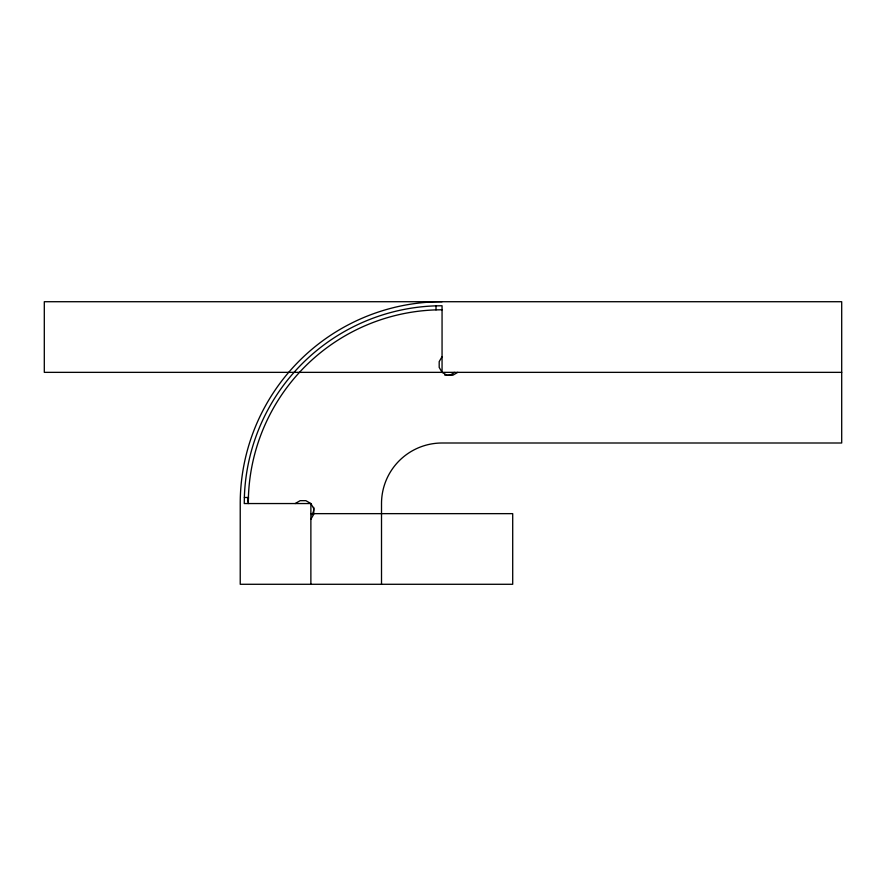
<?xml version="1.0" encoding="UTF-8"?>
<svg xmlns="http://www.w3.org/2000/svg" width="886" height="886" viewBox="0 0 886 886"><rect width="100%" height="100%" fill="white"/><g stroke="black" fill="none" stroke-linecap="round" stroke-linejoin="round"><path stroke-width="1.33" d="M248.301 501.531L248.401 497.212L248.301 503.547A193.768 193.768 0 0 1 435.724 309.89L442.059 309.79M310.875 519.251L313.744 514.279L313.744 508.531L310.875 503.547L305.891 500.679L300.144 500.679L295.171 503.547M442.059 356.659L439.19 361.632L439.19 367.38L442.059 372.353L447.042 375.232L452.79 375.232L457.763 372.353M841.7 372.353L44.3 372.353L44.3 301.716L841.7 301.716L841.7 443L442.059 443A60.547 60.547 0 0 0 381.512 503.547L381.512 584.284M244.359 497.5L248.401 497.5M310.875 513.647L512.706 513.647L512.706 584.284L240.228 584.284L240.228 503.547A201.831 201.831 0 0 1 442.059 301.716M442.059 372.353L442.059 305.748L435.591 305.858A197.799 197.799 0 0 0 244.37 497.079L244.259 503.547L310.875 503.547L310.875 584.284M436.012 305.847L436.012 309.89M454.319 372.353A10.089 10.089 0 0 1 444.573 374.966M313.733 507.324A10.089 10.089 0 0 1 311.728 514.832"/></g></svg>
